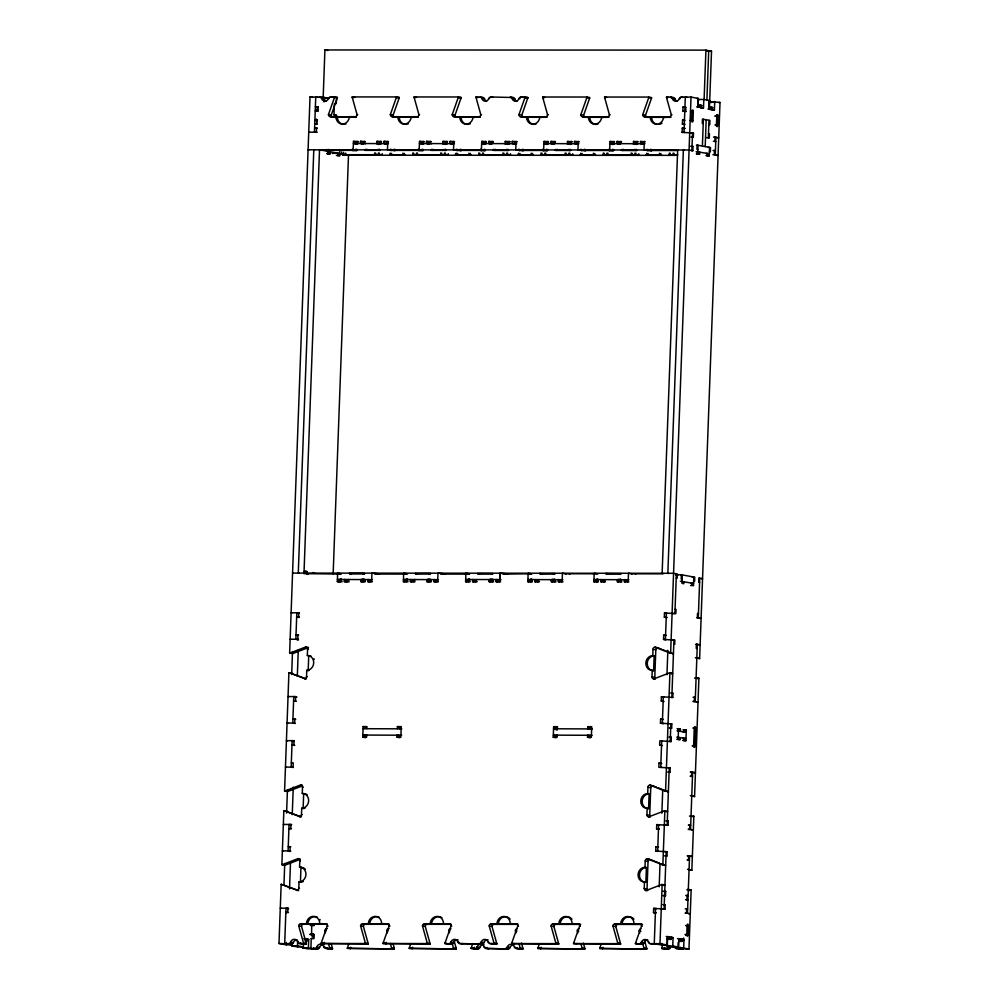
<?xml version="1.0" encoding="UTF-8"?>
<svg xmlns="http://www.w3.org/2000/svg" width="999" height="999" viewBox="0 0 999 999"><rect width="100%" height="100%" fill="white"/><g stroke="black" fill="none" stroke-linecap="round" stroke-linejoin="round"><path stroke-width="1.5" d="M312.837 933.728L312.487 935.763A1.823 0.799 -90 0 1 311.563 935.489L311.725 925.424A1.598 0.699 -90 0 1 312.45 923.963A1.598 0.699 -90 0 1 313.124 925.536M693.318 111.451L693.194 110.564A1.823 0.799 -90 0 0 692.232 110.215L691.583 120.267A1.598 0.699 -90 0 0 692.232 121.99A1.598 0.699 -90 0 0 692.994 120.529L693.318 111.451L691.882 111.713M716.945 114.885L716.37 124.875A1.598 0.699 -90 0 0 717.007 126.598A1.598 0.699 -90 0 0 717.769 125.137L717.931 115.06A1.823 0.799 -90 0 0 717.007 114.823L717.007 114.798M292.07 943.655L292.02 944.842L286.313 944.842L278.983 943.481L281.156 884.327A2.123 1.898 -79.5 0 1 281.693 884.415L298.039 890.609M299.8 859.527L285.227 865.109A2.123 1.898 -79.5 0 1 284.678 865.196L281.868 864.684L283.853 810.639A2.123 1.898 -79.5 0 1 284.39 810.726L300.212 816.832M302.51 785.838L287.924 791.42A2.123 1.898 -79.5 0 1 287.375 791.508L284.578 790.996L288.911 672.689A2.123 1.898 -79.5 0 1 289.46 672.777L305.269 678.87M308.541 647.514L292.982 653.471A2.123 1.898 -79.5 0 1 292.445 653.558L289.635 653.034L310.027 96.903L322.565 97.427A2.123 1.898 -79.5 0 1 324.313 98.839A4.246 3.796 -79.5 0 0 326.398 101.361M283.978 884.44L284.74 863.473M286.588 813.086L287.425 790.184M291.671 674.537L292.507 651.635M316.346 119.031L316.308 120.092A1.598 0.699 -90 0 0 317.207 121.753M316.621 111.426L316.933 110.015A1.823 0.799 -90 0 1 317.857 110.29L317.907 110.39M286.313 944.842L286.401 942.469M288.449 912.574L287.737 912.449L287.899 908.216L280.282 908.203L281.206 908.378M290.697 851.023L289.997 850.886L290.16 846.653L288.249 846.653L290.172 847.015M291.521 828.795L290.809 828.671L290.971 824.437L283.354 824.437L284.228 824.6M298.464 639.372L297.764 639.248L297.914 635.014L296.004 635.014L298.114 635.401M299.275 617.157L298.576 617.02L298.726 612.787L291.109 612.787L291.808 612.911M317.232 132.343L316.358 132.18L316.508 127.947L314.598 127.947L317.232 128.434M317.357 124.201L316.646 124.063L316.808 119.83L314.872 120.092M317.832 111.151L317.133 111.014L317.282 106.781L315.384 106.781L318.182 107.305M289.523 888.885L290.497 862.287M292.245 814.622L293.256 787.137M297.327 676.061L298.276 650.112M318.032 111.114L318.194 106.556M321.154 923.463A7.43 6.643 -79.5 0 1 321.154 924.013L300.699 923.738A2.123 1.898 -79.5 0 0 298.713 925.848L303.459 942.894A2.123 1.898 -79.5 0 1 303.509 943.493L303.384 946.965L297.677 946.952L291.758 945.853L291.845 943.481M323.164 97.79L324.912 49.95L705.918 50.125L711.525 51.174L709.402 109.016L711.276 109.366L711.35 107.255L708.853 107.255M306.78 574.025L306.88 571.515L305.007 571.166L304.932 573.289L303.996 573.114L319.518 149.825L330.157 151.448L330.219 149.862M322.327 150.337L322.352 149.55M324.076 101.985L324.25 97.427L321.054 97.427M296.803 890.384A2.123 1.898 -79.5 0 0 298.788 888.273L299.026 881.917A7.43 6.643 -79.5 0 0 305.956 874.512A7.43 6.643 -79.5 0 0 299.563 867.107L299.8 860.751A2.123 1.898 -79.5 0 0 297.964 858.641L282.417 864.597A2.123 1.898 -79.5 0 1 281.868 864.684M299.513 816.695A2.123 1.898 -79.5 0 0 301.486 814.585L301.723 808.228A7.43 6.643 -79.5 0 0 308.666 800.823A7.43 6.643 -79.5 0 0 302.272 793.418L302.497 787.062A2.123 1.898 -79.5 0 0 300.674 784.952L285.127 790.908A2.123 1.898 -79.5 0 1 284.578 790.996M304.57 678.746A2.123 1.898 -79.5 0 0 306.543 676.623L306.78 670.279A7.43 6.643 -79.5 0 0 313.723 662.874A7.43 6.643 -79.5 0 0 307.33 655.456L307.555 649.113A2.123 1.898 -79.5 0 0 305.731 646.99L290.185 652.946A2.123 1.898 -79.5 0 1 289.635 653.034M326.386 151.099L326.436 149.513M303.384 946.965L297.477 945.866L297.665 940.696M297.677 946.952L297.727 945.366M299.026 881.917L300.424 882.179L300.961 867.369L299.563 867.107M301.723 808.228L303.122 808.491L303.671 793.681L302.272 793.418M309.153 670.454A7.43 6.643 -79.5 0 1 308.179 670.541L308.728 655.719L307.33 655.456M328.321 151.786L330.107 151.786L330.032 153.908L328.159 153.559L328.309 149.326M324.088 944.754A4.246 3.796 -79.5 0 0 319.555 947.464A2.123 1.898 -79.5 0 1 317.707 948.875L307.979 948.875L302.672 947.889L302.722 946.69M332.18 153.371L337.899 153.234L337.824 155.357L339.697 155.707L339.847 151.473M336.775 115.385L333.966 114.86L334.378 103.571L336.288 103.571L336.438 99.338M305.045 939.072L306.83 939.072L306.755 941.195L305.494 940.958L305.569 938.835L304.171 938.585M335.764 117.682L335.876 114.86L333.966 114.86M313.736 947.639L313.686 948.875L308.391 947.889L308.703 939.422L306.83 939.072M339.061 154.246L339.111 152.922M313.848 938.61L311.251 938.473L310.889 948.351L317.707 948.875M333.154 573.826L348.501 155.207L341.658 153.933L341.745 151.998M313.149 938.473L313.311 934.24L309.977 934.24M314.335 925.561L313.624 925.424L313.698 923.576M314.098 937.849L314.173 935.651M341.658 153.933L343.556 153.933L343.619 152.347M345.704 154.683L345.766 153.097M336.626 574.038L341.396 573.826L337.65 573.126L337.337 581.593L339.098 581.918M352.222 149.163L352.172 150.362L353.109 150.524L356.918 150.537L356.968 149.338M353.109 150.524L353.484 141.371L358.166 141.533M340.147 581.98L340.272 578.808M340.447 574.038L303.821 573.626M356.019 149.163L355.981 150.362L322.165 150.337M356.193 144.405L356.281 141.895L353.484 141.371M342.207 581.793L341.146 581.593L341.196 578.983M357.292 141.371L357.217 143.494L358.092 143.656M346.079 581.918L344.33 581.593L344.405 579.482L347.202 579.994L347.14 581.98M360.464 141.371L360.389 143.494L363.199 144.006L363.274 141.895L360.464 141.371L365.159 141.533M349.188 581.793L348.139 581.593L348.214 579.482L349.613 579.745M364.273 141.371L364.198 143.494L365.597 143.756M349.837 573.788L364.81 573.563M365.409 149.313L365.372 150.1L366.77 150.362L380.357 150.312L365.372 150.1C363.161 150.012 368.306 151.261 366.82 149.176M351.236 574.05L349.001 573.438L364.835 573.601M375.612 153.109L375.549 154.708L374.613 154.533L374.675 152.934M362.587 581.93L360.839 581.605L360.914 579.482L364.598 579.944L362.125 580.007M381.493 141.508L376.973 141.383L376.898 143.494L380.594 143.956L378.122 144.018M362.35 578.958L362.312 579.745L360.726 579.745M362.537 573.788L363.936 574.05M378.109 149.313L378.072 150.112L379.47 150.362L379.52 149.176M378.284 144.555L378.309 143.756L376.723 143.756M382.217 153.634L382.167 155.22L378.421 154.533L378.484 152.947M363.648 581.855L363.761 578.821M379.695 144.418L379.782 141.908L376.973 141.383M379.408 153.109L379.358 154.708L342.719 154.683M365.347 581.73L364.647 581.605L364.722 579.482L365.422 579.62M380.781 141.383L380.706 143.494L381.406 143.631M369.568 581.93L367.819 581.605L367.894 579.495L370.704 580.007L370.629 581.868M383.966 141.383L383.878 143.506L386.688 144.018L386.763 141.908L383.966 141.383L388.474 141.521M365.634 735.564L365.559 737.687L362.749 737.162L363.137 726.585L366.945 726.585L366.87 728.696M372.327 581.743L371.628 581.605L371.94 573.139L379.495 573.838L378.546 574.063M387.774 141.383L387.462 149.85L395.017 150.549L395.067 149.363M365.135 735.739L366.571 735.739L366.596 734.952M366.633 735.052L366.558 737.162L362.749 737.162M374.725 574.063L406.481 574.075M390.209 153.122C389.41 155.369 389.048 154.783 391.558 154.97L405.144 154.92L390.147 154.708L391.558 154.97L391.62 153.384M390.309 149.188L390.272 150.374L422.015 150.387L422.065 149.201M391.208 150.549L391.258 149.363M394.13 149.188L394.081 150.374L395.017 150.549M402.909 153.122L402.859 154.72L404.258 154.97L404.32 153.384M416.583 152.959L416.458 155.245L412.712 154.545L412.774 152.959M413.698 153.134L413.648 154.72L445.392 154.733L445.454 153.147M417.52 153.134L417.457 154.72L412.712 154.545M402.672 574.075L407.43 573.851L403.696 573.151L403.384 581.618L404.957 581.918M418.256 149.201L418.219 150.387L419.143 150.562L422.964 150.562L423.002 149.375M397.04 737.175L397.115 735.064L399.925 735.589L399.85 737.699L397.04 737.175L400.849 737.187L401.236 726.598L397.427 726.598L397.352 728.721M419.143 150.562L419.518 141.396L424.038 141.533M400.162 729.233L400.237 727.122L397.427 726.598M406.193 581.88L406.306 578.833M422.24 144.43L422.327 141.92L419.518 141.396M408.067 581.793L407.192 581.618L407.242 579.008M423.326 141.408L423.251 143.519L424.125 143.681M411.938 581.918L410.364 581.63L410.439 579.507L413.249 580.032L413.174 581.88M426.511 141.408L426.423 143.519L429.233 144.043L429.308 141.92L426.511 141.408L431.019 141.533M415.047 581.793L414.173 581.63L414.248 579.507L415.659 579.77M430.319 141.408L430.244 143.519L431.643 143.781M415.871 573.813L430.869 573.626L415.06 573.526L417.27 574.075M431.443 149.338L431.418 150.137L432.817 150.387L446.391 150.337L431.406 150.137C428.896 150.037 434.415 151.299 432.854 149.201M441.645 153.147L441.595 154.733L440.659 154.558L440.721 152.972M428.459 581.93L426.873 581.63L426.948 579.52L430.619 579.944M447.527 141.546L443.019 141.408L442.944 143.531L446.615 143.956L444.168 144.056M428.384 578.983L428.359 579.782L426.773 579.782M428.571 573.826L429.97 574.088M444.143 149.35L444.118 150.137L445.517 150.399L445.554 149.213M444.33 144.193L442.757 143.794M448.264 153.671L448.214 155.257L444.468 154.558L444.53 152.972M429.695 581.893L429.807 578.846M445.741 144.443L445.816 141.933L443.019 141.408M431.381 581.768L430.681 581.63L430.756 579.52L431.468 579.645M446.828 141.408L446.753 143.531L447.452 143.656M435.439 581.93L433.866 581.63L433.941 579.52L436.738 580.044L436.675 581.893M450 141.421L449.925 143.531L452.734 144.056L452.809 141.933L450 141.421L454.508 141.546M438.374 581.768L437.674 581.643L437.974 573.176L445.529 573.876L444.58 574.088M453.808 141.421L453.509 149.887L461.063 150.587L461.101 149.388M440.771 574.088L468.706 574.1M457.654 153.409C458.141 155.981 453.521 155.245 456.243 153.147L456.193 154.745L457.592 154.995L471.178 154.945M456.356 149.213L456.306 150.399L484.253 150.412L484.29 149.226M457.255 150.574L457.292 149.388M460.164 149.213L460.127 150.412L461.063 150.587M468.943 153.159L468.893 154.745L470.292 155.007L470.354 153.421M482.629 152.997L482.492 155.27L478.758 154.583L478.821 152.984M479.745 153.159L479.682 154.745L507.629 154.758L507.679 153.172M464.897 574.1L469.655 573.876L465.909 573.189L465.609 581.655L467.008 581.918M480.482 149.226L480.432 150.412L481.368 150.587L485.177 150.587L485.227 149.4M481.368 150.587L481.755 141.433L486.263 141.558M483.566 153.159L483.504 154.758L478.758 154.583M468.419 581.905L468.531 578.871M484.465 144.468L484.552 141.945L481.755 141.433M470.117 581.78L469.418 581.655L469.468 579.033M485.564 141.433L485.489 143.544L486.188 143.681M474.001 581.918L472.589 581.655L472.677 579.532L475.474 580.057L475.412 581.918M488.736 141.433L488.661 143.544L491.471 144.068L491.545 141.958L488.736 141.433L493.244 141.571M477.11 581.793L476.411 581.655L476.486 579.545M492.47 143.556L492.544 141.433M478.096 573.851L493.094 573.663L477.247 573.538L479.508 574.113M493.668 149.363L493.643 150.162L495.042 150.424L508.616 150.374L492.832 150.2M495.079 149.238L495.042 150.424L492.857 150.275M503.883 153.172L503.833 154.758L502.897 154.595L502.947 152.997M490.509 581.918L489.11 581.668L489.185 579.545L492.857 580.007L490.397 580.069M509.94 141.608L505.244 141.446L505.169 143.556L508.841 143.981M490.609 579.008L490.584 579.807L488.986 579.807M490.796 573.851L492.207 574.113M506.368 149.375L506.343 150.162L507.742 150.424L507.779 149.238M506.555 144.218L504.982 143.819M510.489 153.696L510.439 155.282L506.705 154.595L506.768 153.009M491.92 581.918L492.02 578.871M507.954 144.48L508.054 141.958L505.244 141.446M493.618 581.793L492.919 581.668L492.994 579.545L493.693 579.682M509.053 141.446L508.978 143.556L509.677 143.694M497.49 581.93L496.091 581.668L496.166 579.545L498.976 580.069L498.901 581.918M512.237 141.446L512.15 143.556L514.96 144.081L515.034 141.97L512.237 141.446L516.92 141.608M501.023 579.745L499.975 579.545L500.199 573.201L507.754 573.901L506.805 574.125M500.599 581.793L499.9 581.668L500.212 573.201M516.046 141.446L515.734 149.912L523.276 150.612L523.326 149.413M502.997 574.125L530.956 573.738M518.481 153.184L518.431 154.77L519.817 155.032L533.416 154.982L518.419 154.77C515.921 154.708 522.002 156.019 519.892 153.446M518.581 149.238L518.531 150.437L546.478 150.449L546.515 149.251M519.468 150.612L519.517 149.413M522.39 149.251L522.352 150.437L523.276 150.612M531.181 153.184L531.131 154.77L532.529 155.032L532.592 153.446M544.867 153.022L544.73 155.307L540.996 154.608L541.058 153.022M541.97 153.197L541.92 154.783L569.855 154.795L569.917 153.209M542.719 149.251L542.669 150.449L543.606 150.624L547.415 150.624L547.464 149.425M529.07 581.905L527.834 581.68L528.146 573.214L531.893 573.913L527.147 573.738M543.606 150.624L543.98 141.458L548.488 141.596M545.804 153.197L545.741 154.783L540.996 154.608M530.656 581.942L530.769 578.896M546.69 144.493L546.79 141.983L543.98 141.458M532.355 581.818L531.655 581.68L531.705 579.07M547.789 141.458L547.714 143.581L548.414 143.706M536.051 581.918L534.827 581.68L534.902 579.57L537.712 580.094L537.637 581.942M550.961 141.458L550.886 143.581L553.696 144.106L553.771 141.983L550.961 141.458L555.481 141.596M539.335 581.818L538.636 581.68L538.711 579.57M554.695 143.581L554.782 141.458M540.334 573.876L555.319 573.651L539.522 573.588M555.906 149.4L555.881 150.187L557.267 150.449L570.854 150.399M557.317 149.263C558.666 151.398 553.271 150.062 555.881 150.187L570.841 150.362M566.108 153.209L566.058 154.795L565.122 154.62L565.172 153.034M552.559 581.918L551.336 581.693L551.411 579.57L555.094 580.044L552.634 580.094M571.99 141.608L567.482 141.471L567.395 143.581L571.078 144.018L568.618 144.106M552.847 579.045L552.809 579.832L551.223 579.832M553.034 573.888L554.445 573.751M568.581 150.2L568.606 149.4M568.793 144.243L567.22 143.844M572.714 153.721L572.664 155.32L568.931 154.62L568.98 153.034M554.145 581.942L554.258 578.908M569.979 150.462L570.017 149.263M570.192 144.505L570.279 141.995L567.482 141.471M556.018 581.855L555.144 581.693L555.219 579.582L555.919 579.707M571.291 141.471L571.203 143.594L571.915 143.719M559.552 581.918L558.316 581.693L558.391 579.582L561.201 580.094L561.138 581.955M574.462 141.471L574.388 143.594L577.185 144.106L577.272 141.995L574.462 141.471L578.97 141.608M556.131 735.664L556.056 737.774L553.246 737.25L553.633 726.673L557.454 726.673L557.367 728.795M556.368 729.307L556.443 727.197L553.633 726.673M563.011 581.855L562.125 581.693L562.437 573.226L566.183 573.926M578.271 141.471L577.971 149.937L585.514 150.637L585.564 149.45M557.117 734.64L557.055 737.262L553.246 737.25M557.292 729.882L553.558 728.783L592.357 728.933M580.706 153.209L580.656 154.795L582.055 155.057L595.641 155.007L580.656 154.795C578.059 154.745 584.29 156.031 582.117 153.471M580.806 149.276L580.769 150.462L612.512 150.474L612.562 149.288M581.705 150.637L581.755 149.45M584.627 149.276L584.59 150.462L585.514 150.637M593.406 153.222L593.356 154.808L594.755 155.07L594.817 153.484M607.08 153.047L606.955 155.332L603.221 154.633L603.271 153.047M604.208 153.222L604.145 154.808L635.901 154.82L635.951 153.234M606.955 155.332L607.005 153.746M608.016 153.222L607.966 154.808L603.221 154.633M608.753 149.288L608.716 150.474L609.652 150.649L613.461 150.649L613.498 149.463M587.537 737.274L587.624 735.152L590.421 735.676L590.347 737.786L587.537 737.274L591.346 737.274L591.733 726.685L587.924 726.685L587.849 728.808L590.659 729.32L590.734 727.21L587.924 726.685M594.929 581.905L593.881 581.718L594.193 573.251L597.877 573.926M609.652 150.649L610.027 141.496L614.535 141.621M596.69 581.967L596.803 578.921M612.737 144.53L612.824 142.008L610.027 141.496M598.389 581.843L597.689 581.718L597.739 579.095M613.836 141.496L613.748 143.606L614.46 143.744M601.922 581.905L600.861 581.718L600.948 579.595L603.746 580.119L603.683 581.967M617.007 141.496L616.932 143.606L619.73 144.131L619.817 142.02L617.007 141.496L621.515 141.621M605.382 581.843L604.67 581.718L604.757 579.595M620.741 143.606L620.816 141.496M606.368 573.913L621.353 573.688L605.544 573.563L607.792 573.776M621.94 149.425L621.915 150.225L623.314 150.487L636.9 150.437M623.351 149.288C624.875 151.373 619.517 150.15 621.915 150.225L636.887 150.399M632.155 153.234L632.092 154.82L631.156 154.645L631.218 153.059M618.431 581.918L617.37 581.718L617.457 579.607L621.141 580.069L618.668 580.132M638.024 141.633L633.516 141.496L633.441 143.619L637.125 144.081L634.665 144.143M618.881 579.07L618.856 579.87L617.27 579.87M619.068 573.913L620.491 573.776M634.64 149.438L634.615 150.225L636.013 150.487L636.051 149.301M634.84 144.281L633.266 143.881M638.761 153.759L638.711 155.345L634.964 154.645L635.027 153.059M620.192 581.98L620.304 578.933M636.238 144.543L636.326 142.02L633.516 141.496M621.89 581.855L621.191 581.73L621.266 579.607L621.965 579.745M637.325 141.508L637.25 143.619L637.949 143.756M625.411 581.918L624.363 581.73L624.437 579.607L627.247 580.132L627.172 581.98M640.496 141.508L640.421 143.619L643.231 144.143L643.306 142.02L640.496 141.508L645.017 141.633M628.87 581.855L628.171 581.73L628.483 573.264L632.042 573.926M644.318 141.508L644.005 149.975L651.56 150.674L651.598 149.475M646.753 153.247L646.703 154.833L648.089 155.095L661.675 155.032L645.816 154.882M646.852 149.301L646.803 150.499L677.809 150.512M647.752 150.674L647.789 149.475M648.164 153.509L648.101 155.095L645.829 154.92M650.661 149.301L650.624 150.499L651.56 150.674M659.452 153.247L659.402 154.833L660.789 155.095L660.863 153.509M673.126 153.084L673.001 155.357L669.255 154.67L669.318 153.084M670.242 153.247L670.192 154.845L677.734 154.845M646.753 890.683L646.053 890.546A2.123 1.898 -79.5 0 1 644.23 888.436L644.467 882.08A7.43 6.643 -79.5 0 1 638.061 874.674A7.43 6.643 -79.5 0 1 645.004 867.269L645.242 860.913A2.123 1.898 -79.5 0 1 647.215 858.803L649.85 859.29A2.123 1.898 -79.5 0 0 648.039 861.438L647.04 888.96A2.123 1.898 -79.5 0 0 647.677 890.596M649.812 817.057L648.763 816.857A2.123 1.898 -79.5 0 1 646.927 814.747L647.165 808.391A7.43 6.643 -79.5 0 1 640.771 800.986A7.43 6.643 -79.5 0 1 647.702 793.581L647.939 787.224A2.123 1.898 -79.5 0 1 649.924 785.114L651.847 785.476M654.869 679.095L653.821 678.908A2.123 1.898 -79.5 0 1 651.985 676.785L652.222 670.441A7.43 6.643 -79.5 0 1 645.829 663.024A7.43 6.643 -79.5 0 1 652.772 655.619L652.996 649.275A2.123 1.898 -79.5 0 1 654.982 647.165L656.905 647.514M644.467 882.08L645.866 882.342L646.403 867.532L645.004 867.269M647.165 808.391L648.563 808.653L649.113 793.843L647.702 793.581M652.222 670.441L653.621 670.704L654.17 655.881L652.772 655.619M650.237 816.757A2.123 1.898 -79.5 0 1 649.737 815.259L650.749 787.749A2.123 1.898 -79.5 0 1 652.197 785.714M655.294 678.808A2.123 1.898 -79.5 0 1 654.795 677.31L655.806 649.8A2.123 1.898 -79.5 0 1 657.08 647.827M674.063 153.259L674 154.845L669.255 154.67M655.781 913.036L653.508 912.611L653.658 908.378L665.022 909.078L665.172 904.844L664.235 904.682M657.866 851.46L655.756 851.061L655.918 846.827L658.516 846.965M658.853 829.27L656.58 828.845L656.73 824.612L668.094 825.311L668.244 821.078L665.883 820.903M660.888 763.061L658.99 763.049L658.828 767.282L670.192 767.981L670.042 772.215L668.606 772.215M662.449 745.591L659.652 745.067L659.802 740.833L671.166 741.533L671.316 737.299L668.955 737.125M663.249 723.713L660.451 723.201L660.601 718.968L662.512 718.968M664.073 701.498L661.263 700.973L661.413 696.74L672.777 697.439L672.939 693.206L672.002 693.031M665.796 639.847L663.523 639.422L663.673 635.189L666.283 635.314M666.795 617.657L664.335 617.195L664.485 612.961L675.848 613.661L676.011 609.427L675.074 609.253M682.816 132.48L682.117 132.355L682.267 128.122L684.877 128.247M683.116 124.376L682.404 124.238L682.567 120.005L684.465 120.005M683.94 111.389L682.891 111.189L683.041 106.955L685.826 107.118M665.421 639.422L666.395 612.961M685.701 111.451L685.814 108.541M659.178 886.837L659.989 864.684M661.875 813.261L662.712 790.359M666.957 674.712L667.856 650.287M666.196 936.562L667.619 936.562L667.307 945.029L659.989 943.668L662.15 884.502L664.959 885.027A2.123 1.898 -79.5 0 0 664.41 885.114L663.436 885.489M671.203 673.85L672.177 673.476A2.123 1.898 -79.5 0 1 672.714 673.388L669.917 672.864L665.571 791.171A2.123 1.898 -79.5 0 1 665.034 791.083L649.924 785.114M670.579 117.345L647.352 117.333A2.123 1.898 -79.5 0 1 645.529 115.222L651.523 98.189A2.123 1.898 -79.5 0 0 651.623 97.59L648.813 97.065A2.123 1.898 -79.5 0 1 648.713 97.665L642.719 114.698A2.123 1.898 -79.5 0 0 644.555 116.821L650.262 116.821A7.43 6.643 -79.5 0 0 656.655 124.226A7.43 6.643 -79.5 0 0 663.598 116.821L669.318 116.821A2.123 1.898 -79.5 0 0 671.303 114.71L666.558 97.677A2.123 1.898 -79.5 0 1 666.495 97.065L670.516 97.078A2.123 1.898 -79.5 0 1 672.265 98.489A4.246 3.796 -79.5 0 0 679.445 98.489A2.123 1.898 -79.5 0 1 681.293 97.078L691.021 97.078L670.629 653.221A2.123 1.898 -79.5 0 1 670.092 653.121L654.982 647.165M667.307 945.029L661.6 945.017L661.65 943.431M669.255 767.806L667.157 825.137L665.721 825.137M670.229 741.358L670.878 723.726M671.84 697.265L673.95 639.947L672.514 639.947M676.373 573.801L674.912 613.486L673.488 613.486M691.895 150.512L692.544 132.879L691.108 132.879M663.723 895.678L665.509 895.678L665.659 891.445L662.949 891.27M665.534 855.993L666.97 855.993L667.12 851.76L655.756 851.061M669.867 728.121L671.653 728.121L671.803 723.888L660.451 723.201M691.395 150.687L692.831 150.687L692.981 146.453L692.045 146.279M691.895 137.288L693.318 137.288L693.468 133.054L682.117 132.355M677.559 938.673L678.983 938.673L678.671 947.139L672.964 947.127L667.045 946.041L667.332 938.498M697.876 105.807L698.089 99.45L704.108 99.513L705.918 50.125M697.851 105.145L699.987 105.145L699.912 107.255L698.039 106.905L698.351 98.439L691.021 97.078M676.473 574.887L675.636 574.725L681.355 574.725L681.193 578.958L682.13 579.133M696.815 151.96L699.675 151.96L699.6 154.083L697.727 153.734L698.051 145.267L696.39 145.267M669.78 937.224L671.203 937.224L671.128 939.335L669.417 939.023L669.492 936.9L667.619 936.562M677.946 737.512L680.094 737.512L680.007 739.622L678.146 739.272L678.533 728.696L677.097 728.696M683.928 581.605L683.84 583.716L681.98 583.366L682.292 574.9L680.631 574.9M708.291 100.549L709.715 100.562L703.808 99.463L703.496 107.929L701.623 107.58L701.71 105.457L699.987 105.145M678.533 728.696L680.406 729.045L680.319 731.156L677.821 731.156M678.671 947.139L672.764 946.041L673.076 937.574L671.203 937.224M672.964 947.127L673.014 945.541M702.397 146.079L703.383 119.268M705.207 146.591L706.181 119.793M706.905 100.037L708.716 50.649M683.029 729.794L686.325 730.144L685.938 740.721L684.065 740.371L684.14 738.261L682.717 738.261M684.452 729.794L684.377 731.917L682.941 731.905M683.304 947.814L683.254 949.05L677.959 948.063L678.159 942.507M708.778 107.83L709.003 101.486L720.017 102.472L699.625 658.603A2.123 1.898 -79.5 0 1 699.088 658.516L697.19 657.767M691.72 583.054L691.645 585.164L693.506 585.514L693.83 577.047L692.157 577.047M707.916 147.415L709.59 147.415L709.265 155.869L707.392 155.532L707.467 153.409L706.043 153.409M708.341 137.949L708.99 120.305M680.494 947.289L680.456 948.526L676.435 948.526A2.123 1.898 -79.5 0 1 674.687 947.114A4.246 3.796 -79.5 0 0 674.487 946.54M680.681 939.247L682.117 939.247L682.042 941.37L680.781 941.133L680.856 939.023L678.983 938.673M711.475 102.56L708.628 101.948M714.722 101.486L714.41 109.952L712.537 109.603L712.612 107.492L711.35 107.255M683.578 940.409L683.666 938.024M686.812 889.834L687.787 889.46A2.123 1.898 -79.5 0 1 688.336 889.372L691.146 889.897L688.973 949.05L683.678 948.063L683.99 939.597L682.117 939.247M688.835 913.773L690.272 913.773L686.525 913.086L686.688 908.853L687.612 909.028L685.252 908.853M686.525 899.849L687.949 899.849L687.012 899.674L687.175 895.441L685.739 895.441M687.974 860.164L689.41 860.164L688.473 859.989L688.623 855.756L687.2 855.756M691.907 829.994L693.343 829.994L689.597 829.307L689.76 825.074L688.323 825.074M690.696 776.385L692.482 776.385L691.545 776.223L691.695 771.99L690.272 771.977M696.603 702.135L698.026 702.135L694.293 701.435L694.442 697.202L695.379 697.377L693.019 697.202M716.645 155.382L718.081 155.382L714.335 154.683L714.485 150.449L715.421 150.624L713.061 150.449M714.335 141.458L715.759 141.458L714.822 141.284L714.984 137.05L713.548 137.05M699.75 578.146L698.289 617.832L696.865 617.832M715.272 154.857L715.921 137.225L714.485 137.225M688.074 934.939L688.411 925.861A1.598 0.699 -90 0 0 687.774 924.137A1.598 0.699 -90 0 0 687.012 925.598L686.85 935.676A1.823 0.799 -90 0 0 687.774 935.913L688.074 934.939L685.938 934.939M690.371 869.792L691.32 870.154A2.123 1.898 -79.5 0 0 691.857 870.254L693.843 816.208L689.522 816.146M692.132 795.728L694.018 796.465A2.123 1.898 -79.5 0 0 694.567 796.553L698.9 678.246L696.103 677.734A2.123 1.898 -79.5 0 0 695.554 677.821L694.58 678.196M691.92 111.189L690.496 111.189M333.092 117.183L330.294 116.671A2.123 1.898 -79.5 0 1 328.459 114.548L334.453 97.515A2.123 1.898 -79.5 0 0 334.553 96.915L337.362 97.44A2.123 1.898 -79.5 0 1 337.262 98.039L331.268 115.072A2.123 1.898 -79.5 0 0 333.092 117.183L356.306 117.195M394.98 117.22L392.17 116.696A2.123 1.898 -79.5 0 1 390.347 114.573L396.328 97.552A2.123 1.898 -79.5 0 0 396.428 96.94L399.238 97.465A2.123 1.898 -79.5 0 1 399.138 98.064L393.144 115.097A2.123 1.898 -79.5 0 0 394.98 117.22L418.194 117.233M456.855 117.245L454.046 116.721A2.123 1.898 -79.5 0 1 452.222 114.61L458.216 97.577A2.123 1.898 -79.5 0 0 458.316 96.978L461.126 97.49A2.123 1.898 -79.5 0 1 461.014 98.102L455.032 115.135A2.123 1.898 -79.5 0 0 456.855 117.245L480.069 117.258M523.588 117.283L520.791 116.758A2.123 1.898 -79.5 0 1 518.956 114.635L524.95 97.615A2.123 1.898 -79.5 0 0 525.049 97.003L527.859 97.527A2.123 1.898 -79.5 0 1 527.759 98.127L521.765 115.16A2.123 1.898 -79.5 0 0 523.588 117.283L546.815 117.283M585.476 117.308L582.667 116.783A2.123 1.898 -79.5 0 1 580.844 114.673L586.838 97.64A2.123 1.898 -79.5 0 0 586.937 97.028L589.735 97.552A2.123 1.898 -79.5 0 1 589.635 98.164L583.653 115.185A2.123 1.898 -79.5 0 0 585.476 117.308L608.691 117.32M388.599 924.3L365.384 924.287A2.123 1.898 -79.5 0 0 363.399 926.41L368.144 943.443A2.123 1.898 -79.5 0 1 368.194 944.043L321.191 943.506A2.123 1.898 -79.5 0 1 321.291 942.894L327.285 925.873A2.123 1.898 -79.5 0 0 325.462 923.75L319.742 923.75A7.43 6.643 -79.5 0 0 313.349 916.333A7.43 6.643 -79.5 0 0 306.406 923.738M324.001 944.018A2.123 1.898 -79.5 0 1 324.101 943.418L324.475 942.357M393.144 944.043L394.318 948.301A2.123 1.898 -79.5 0 1 394.38 948.913L347.377 948.363A2.123 1.898 -79.5 0 1 347.477 947.764L348.976 943.506M350.187 948.888A2.123 1.898 -79.5 0 1 350.287 948.288L350.661 947.227M450.474 924.325L427.26 924.312A2.123 1.898 -79.5 0 0 425.274 926.435L430.02 943.468A2.123 1.898 -79.5 0 1 430.082 944.067L383.079 943.531A2.123 1.898 -79.5 0 1 383.179 942.931L389.173 925.898A2.123 1.898 -79.5 0 0 387.337 923.775L381.63 923.775A7.43 6.643 -79.5 0 0 375.224 916.37A7.43 6.643 -79.5 0 0 368.294 923.775L362.575 923.763A2.123 1.898 -79.5 0 0 360.589 925.886L365.334 942.919A2.123 1.898 -79.5 0 1 365.397 943.518L368.194 944.043M385.876 944.055A2.123 1.898 -79.5 0 1 385.989 943.443L386.363 942.382M454.133 940.883L456.206 948.338A2.123 1.898 -79.5 0 1 456.256 948.938L409.265 948.401A2.123 1.898 -79.5 0 1 409.365 947.789L410.864 943.531M412.063 948.925A2.123 1.898 -79.5 0 1 412.162 948.313L412.537 947.252M458.166 939.959A4.246 3.796 -79.5 0 0 453.633 942.669A2.123 1.898 -79.5 0 1 451.785 944.08L444.955 943.556A2.123 1.898 -79.5 0 1 445.054 942.956L451.048 925.923A2.123 1.898 -79.5 0 0 449.225 923.813L443.506 923.8A7.43 6.643 -79.5 0 0 437.112 916.395A7.43 6.643 -79.5 0 0 430.169 923.8L424.45 923.8A2.123 1.898 -79.5 0 0 422.477 925.911L427.21 942.944A2.123 1.898 -79.5 0 1 427.272 943.556L430.082 944.067M484.065 944.767A4.246 3.796 -79.5 0 0 479.807 947.539A2.123 1.898 -79.5 0 1 477.959 948.95L471.141 948.426A2.123 1.898 -79.5 0 1 471.241 947.826L472.739 943.568M473.951 948.95A2.123 1.898 -79.5 0 1 474.05 948.338L474.425 947.277M580.644 924.387L555.881 924.375A2.123 1.898 -79.5 0 0 553.896 926.498L558.641 943.531A2.123 1.898 -79.5 0 1 558.691 944.13L511.7 943.593A2.123 1.898 -79.5 0 1 511.8 942.981L517.782 925.961A2.123 1.898 -79.5 0 0 515.959 923.838L510.239 923.838A7.43 6.643 -79.5 0 0 503.846 916.433A7.43 6.643 -79.5 0 0 496.915 923.825L491.196 923.825A2.123 1.898 -79.5 0 0 489.21 925.948L493.956 942.981A2.123 1.898 -79.5 0 1 494.006 943.58L496.815 944.105A2.123 1.898 -79.5 0 0 496.753 943.506L492.02 926.46A2.123 1.898 -79.5 0 1 494.006 924.35L517.22 924.362M583.341 943.068L584.827 948.401A2.123 1.898 -79.5 0 1 584.877 949L537.874 948.463A2.123 1.898 -79.5 0 1 537.986 947.851L539.485 943.593M540.684 948.975A2.123 1.898 -79.5 0 1 540.784 948.376L541.158 947.314M642.532 924.425L617.757 924.412A2.123 1.898 -79.5 0 0 615.784 926.523L620.516 943.556A2.123 1.898 -79.5 0 1 620.579 944.167L573.576 943.618A2.123 1.898 -79.5 0 1 573.676 943.019L579.67 925.986A2.123 1.898 -79.5 0 0 577.847 923.875L572.127 923.863A7.43 6.643 -79.5 0 0 565.734 916.458A7.43 6.643 -79.5 0 0 558.791 923.863L553.071 923.863A2.123 1.898 -79.5 0 0 551.098 925.973L555.831 943.006A2.123 1.898 -79.5 0 1 555.894 943.618L558.691 944.13M644.63 940.971L646.703 948.426A2.123 1.898 -79.5 0 1 646.765 949.025L599.762 948.488A2.123 1.898 -79.5 0 1 599.862 947.889L601.361 943.63M602.572 949.013A2.123 1.898 -79.5 0 1 602.672 948.401L603.046 947.339M647.827 939.947A4.246 3.796 -79.5 0 0 644.13 942.769A2.123 1.898 -79.5 0 1 642.282 944.167L635.451 943.655A2.123 1.898 -79.5 0 1 635.564 943.044L641.545 926.011A2.123 1.898 -79.5 0 0 639.722 923.9L634.003 923.9A7.43 6.643 -79.5 0 0 627.609 916.483A7.43 6.643 -79.5 0 0 620.666 923.888L614.959 923.888A2.123 1.898 -79.5 0 0 612.974 925.998L617.719 943.031A2.123 1.898 -79.5 0 1 617.769 943.643L620.579 944.167M670.891 946.515A4.246 3.796 -79.5 0 0 670.317 947.626A2.123 1.898 -79.5 0 1 668.468 949.038L661.638 948.513A2.123 1.898 -79.5 0 1 661.738 947.914L662.861 944.717M664.447 949.038A2.123 1.898 -79.5 0 1 664.547 948.438L664.922 947.364M653.821 678.908L669.367 672.951A2.123 1.898 -79.5 0 1 669.917 672.864M697.389 678.708L698.351 678.333A2.123 1.898 -79.5 0 1 698.9 678.246M648.763 816.857L664.31 810.901A2.123 1.898 -79.5 0 1 664.859 810.813L662.874 864.859A2.123 1.898 -79.5 0 1 662.337 864.772L647.215 858.803M666.146 811.8L667.107 811.425A2.123 1.898 -79.5 0 1 667.657 811.338L664.31 810.901M692.319 816.67L693.294 816.295A2.123 1.898 -79.5 0 1 693.843 816.208M646.053 890.546L661.6 884.602A2.123 1.898 -79.5 0 1 662.15 884.502M688.648 890.733L690.596 889.984A2.123 1.898 -79.5 0 1 691.146 889.897M508.828 144.031L506.393 144.081M430.606 579.994L428.171 580.032M539.472 573.538L541.745 573.738M706.867 51.174L711.525 51.174M319.755 96.903A2.123 1.898 -79.5 0 1 321.503 98.314A4.246 3.796 -79.5 0 0 328.683 98.327A2.123 1.898 -79.5 0 1 330.532 96.915L334.553 96.915M330.294 116.671L336.001 116.671A7.43 6.643 -79.5 0 0 342.395 124.076A7.43 6.643 -79.5 0 0 349.338 116.671L355.057 116.683A2.123 1.898 -79.5 0 0 357.043 114.56L352.297 97.527A2.123 1.898 -79.5 0 1 352.235 96.928L396.428 96.94M392.17 116.696L397.889 116.696A7.43 6.643 -79.5 0 0 404.283 124.113A7.43 6.643 -79.5 0 0 411.213 116.708L416.933 116.708A2.123 1.898 -79.5 0 0 418.918 114.598L414.173 97.552A2.123 1.898 -79.5 0 1 414.123 96.953L458.316 96.978M454.046 116.721L459.765 116.733A7.43 6.643 -79.5 0 0 466.158 124.138A7.43 6.643 -79.5 0 0 473.101 116.733L478.821 116.733A2.123 1.898 -79.5 0 0 480.794 114.623L476.061 97.59A2.123 1.898 -79.5 0 1 475.999 96.978L482.817 97.502A2.123 1.898 -79.5 0 1 484.565 98.913A4.246 3.796 -79.5 0 0 486.663 101.436M480.019 96.978A2.123 1.898 -79.5 0 1 481.768 98.389A4.246 3.796 -79.5 0 0 488.948 98.401A2.123 1.898 -79.5 0 1 490.796 96.99L513.061 97.515A2.123 1.898 -79.5 0 1 514.81 98.926A4.246 3.796 -79.5 0 0 516.908 101.448M510.264 97.003A2.123 1.898 -79.5 0 1 512 98.414A4.246 3.796 -79.5 0 0 519.193 98.414A2.123 1.898 -79.5 0 1 521.041 97.003L525.049 97.003M520.791 116.758L526.498 116.758A7.43 6.643 -79.5 0 0 532.904 124.176A7.43 6.643 -79.5 0 0 539.835 116.771L545.554 116.771A2.123 1.898 -79.5 0 0 547.539 114.648L542.794 97.615A2.123 1.898 -79.5 0 1 542.744 97.015L586.937 97.028M582.667 116.783L588.386 116.783A7.43 6.643 -79.5 0 0 594.78 124.201A7.43 6.643 -79.5 0 0 601.723 116.796L607.429 116.796A2.123 1.898 -79.5 0 0 609.415 114.685L604.682 97.652A2.123 1.898 -79.5 0 1 604.62 97.04L648.813 97.065M335.602 97.44L337.362 97.44M396.478 97.465L399.238 97.465M458.354 97.49L461.126 97.49M481.068 97.502L482.817 97.502M510.626 97.515L513.061 97.515M525.849 97.527L527.859 97.527M670.816 97.59L673.326 97.59A2.123 1.898 -79.5 0 1 675.062 99.001A4.246 3.796 -79.5 0 0 676.885 101.399M322.352 98.264L328.796 98.277M696.927 98.439L698.351 98.439M718.593 102.472L720.017 102.472M700.274 105.457L701.71 105.457M696.615 106.905L698.039 106.905M697.764 107.255L699.912 107.255M711.188 107.492L712.612 107.492M700.199 107.58L701.623 107.58M700.636 107.917L703.496 107.929M707.979 109.016L709.402 109.016M708.778 109.366L711.276 109.366M710.751 109.603L712.537 109.603M711.912 109.952L714.41 109.952M317.133 111.014L315.209 111.014L316.621 111.276M682.891 111.189L686.201 111.451M715.272 115.797L716.708 115.797M715.259 116.059L718.106 116.059M715.234 116.321L718.094 116.321L716.695 116.059M336.001 116.671L350.736 116.933A7.43 6.643 -79.5 0 1 350.699 117.482M397.889 116.696L412.624 116.97A7.43 6.643 -79.5 0 1 412.587 117.507M459.765 116.733L474.5 116.995A7.43 6.643 -79.5 0 1 474.463 117.532M526.498 116.758L541.246 117.02A7.43 6.643 -79.5 0 1 541.208 117.57M588.386 116.783L603.121 117.058A7.43 6.643 -79.5 0 1 603.084 117.595M650.262 116.821L665.009 117.083A7.43 6.643 -79.5 0 1 664.959 117.62M690.159 120.267L692.994 120.529L690.609 120.529M316.283 120.355L317.345 120.355M316.646 124.063L314.747 124.063L316.321 124.363M682.404 124.238L685.014 124.376M714.947 124.875L717.769 125.137L715.634 125.137M316.358 132.18L308.728 132.18L309.44 132.305M691.683 133.054L693.468 133.054M690.958 137.113L693.318 137.288M717.294 137.75L718.718 137.75L714.984 137.05M713.398 141.284L714.822 141.284M356.281 141.895L358.191 141.895M363.274 141.895L365.172 141.895M379.782 141.908L381.206 141.908M386.763 141.908L388.199 141.908M422.327 141.92L423.988 141.92M429.308 141.92L430.981 141.92M445.816 141.933L447.015 141.933M452.809 141.933L453.996 141.933M484.552 141.945L485.989 141.958M491.545 141.958L492.969 141.958M508.054 141.958L509.952 141.958M515.034 141.97L516.945 141.97M546.79 141.983L547.976 141.983M553.771 141.983L554.957 141.983M570.279 141.995L571.952 141.995M577.272 141.995L578.933 141.995M612.824 142.008L613.786 142.008M619.817 142.02L620.766 142.02M636.326 142.02L637.749 142.02M643.306 142.02L644.742 142.033M361.8 144.006L363.199 144.006M385.102 144.018L386.688 144.018M427.847 144.043L429.233 144.043M451.336 144.056L452.734 144.056M490.072 144.068L491.471 144.068M513.573 144.081L514.96 144.081M552.31 144.106L553.696 144.106M575.799 144.106L577.185 144.106M618.344 144.131L619.73 144.131M641.845 144.143L643.231 144.143M355.719 144.181L357.155 144.181L353.409 143.481L388.399 143.631M421.765 144.218L423.189 144.218L419.455 143.519L454.445 143.669M483.991 144.243L485.414 144.243L481.668 143.544L516.67 143.694M545.991 144.268L547.652 144.268L543.906 143.581L578.908 143.719M611.788 144.306L613.686 144.306L609.952 143.606L644.942 143.756M690.621 146.279L692.981 146.453M326.823 151.448L330.157 151.448M696.153 151.611L709.352 153.759L706.855 153.759M326.735 153.559L328.159 153.559M337.525 153.584L343.556 153.933M696.303 153.734L697.727 153.734M327.173 153.908L330.032 153.908M696.74 154.083L699.6 154.083M374.613 154.533L378.421 154.533M440.659 154.558L444.468 154.558M502.897 154.595L506.705 154.595M565.122 154.62L568.931 154.62M631.156 154.645L634.964 154.645M712.911 154.683L714.335 154.683M456.193 154.733L471.166 154.907M342.707 155.207L675.811 155.357M336.388 155.357L337.824 155.357M705.968 155.532L707.392 155.532M337.187 155.694L339.697 155.707M706.768 155.869L709.265 155.869M304.021 571.515L306.88 571.515M565.247 573.751L596.99 573.763M631.281 573.788L663.074 573.801M675.624 574.9L678.121 574.9M701.123 578.671L702.559 578.671L698.813 577.971L698.663 582.205L699.6 582.38M499.975 579.545L465.684 579.532L469.418 580.232L467.045 580.232M345.816 579.994L347.202 579.994M369.118 580.007L370.704 580.007M411.863 580.032L413.249 580.032M435.152 580.044L436.738 580.044M474.088 580.057L475.474 580.057M497.589 580.069L498.976 580.069M535.926 580.094L537.712 580.094M559.815 580.094L561.201 580.094M601.96 580.119L603.746 580.119M625.849 580.132L627.247 580.132M339.248 580.169L341.159 580.169L337.412 579.47L372.402 579.62M405.057 580.194L407.192 580.207L403.459 579.507L438.449 579.657M529.033 580.257L531.655 580.257L527.922 579.57L562.912 579.707M594.842 580.294L597.702 580.294L593.955 579.595L628.945 579.745M680.394 581.256L693.593 583.404L691.096 583.404M337.337 581.593L341.146 581.593M344.33 581.593L348.139 581.593M360.839 581.605L364.647 581.605M367.819 581.605L371.628 581.605M403.384 581.618L407.192 581.618M410.364 581.63L414.173 581.63M426.873 581.63L430.681 581.63M433.866 581.63L437.674 581.643M465.609 581.655L469.418 581.655M472.589 581.655L476.411 581.655M489.11 581.668L492.919 581.668M496.091 581.668L499.9 581.668M527.834 581.68L531.655 581.68M534.827 581.68L538.636 581.68M551.336 581.693L555.144 581.693M558.316 581.693L562.125 581.693M593.881 581.718L597.689 581.718M600.861 581.718L604.67 581.718M617.37 581.718L621.191 581.73M624.363 581.73L628.171 581.73M690.646 585.514L693.506 585.514M297.252 613.311L299.151 613.311M298.576 617.02L296.666 617.02L299.126 617.482M664.335 617.195L666.945 617.332M699.675 618.356L701.098 618.356L697.364 617.657L697.514 613.423L698.451 613.598M297.764 639.248L290.135 639.248L290.846 639.372M663.523 639.422L674.874 640.122L674.725 644.355L673.788 644.18M297.227 639.772L298.189 639.772M695.891 644.293L697.327 644.293L695.217 701.61L693.793 701.61M698.701 644.805L700.124 644.805L696.39 644.118L696.228 648.351L697.165 648.526M670.566 693.031L672.939 693.206M293.893 697.09L296.94 697.09M294.28 697.265L296.066 697.265M671.353 697.439L672.777 697.439M661.263 700.973L663.174 700.973M692.856 701.435L694.293 701.435M670.379 723.888L671.803 723.888M669.293 727.946L671.653 728.121M692.819 728.059L695.654 728.321L695.004 745.966A1.598 0.699 -90 0 1 694.243 747.414A1.598 0.699 -90 0 1 693.606 745.704L694.255 728.071A1.598 0.699 -90 0 1 695.017 726.61A1.598 0.699 -90 0 1 695.654 728.321L693.868 728.321M677.896 729.045L680.406 729.045M555.869 729.482L557.305 729.482M683.828 730.144L686.325 730.144M677.035 730.806L686.251 732.255L683.865 732.255M555.644 735.838L557.067 735.838L553.334 735.139L592.132 735.289M669.892 737.299L671.316 737.299M676.798 737.162L686.026 738.611L683.641 738.611M676.71 739.272L678.146 739.272M677.871 739.622L680.007 739.622M682.642 740.371L684.065 740.371M683.791 740.721L685.938 740.721M292.307 741.358L294.093 741.358M669.73 741.533L671.166 741.533M659.652 745.067L661.55 745.067M692.182 745.704L695.004 745.966L692.869 745.966M291.321 762.886L293.231 762.886L293.069 767.12L285.452 767.107L286.151 767.244M668.768 767.981L670.192 767.981M667.669 772.04L670.042 772.215M690.734 772.152L692.632 772.152L690.534 829.482L688.623 829.482M693.656 772.677L695.441 772.677L691.695 771.99M690.122 776.211L691.545 776.223M666.82 821.078L668.244 821.078M290.447 824.962L291.396 824.962M666.658 825.311L668.094 825.311M688.898 825.249L690.684 825.249L689.76 825.074M290.809 828.671L288.911 828.671L289.61 828.795M656.58 828.845L659.178 828.97M688.174 829.307L689.597 829.307M289.997 850.886L282.38 850.886L283.316 851.061M289.473 851.41L290.422 851.41M664.76 851.585L666.183 851.585L664.085 908.915L662.649 908.903M665.696 851.76L667.12 851.76M664.597 855.818L666.97 855.993M687.662 855.931L689.56 855.931L687.462 913.248L686.038 913.248M690.946 856.455L692.369 856.455L688.623 855.756M687.05 859.989L688.473 859.989M663.873 891.445L665.659 891.445M662.787 895.504L665.509 895.678M686.675 895.616L688.111 895.616L687.175 895.441M685.589 899.674L687.012 899.674M662.812 904.669L665.172 904.844M287.375 908.728L288.324 908.728M663.586 909.078L665.022 909.078M287.737 912.449L285.839 912.449L286.538 912.574M653.508 912.611L656.106 912.749M685.102 913.086L686.525 913.086M368.294 923.775L383.029 924.038A7.43 6.643 -79.5 0 0 383.029 923.501M430.169 923.8L444.905 924.063A7.43 6.643 -79.5 0 0 444.917 923.526M496.915 923.825L511.65 924.1A7.43 6.643 -79.5 0 0 511.65 923.563M558.791 923.863L573.526 924.125A7.43 6.643 -79.5 0 0 573.526 923.588M620.666 923.888L635.414 924.162A7.43 6.643 -79.5 0 0 635.414 923.613M300.699 923.738L326.723 924.275M310.289 925.424L313.624 925.424M685.576 925.598L688.411 925.861L686.987 925.861M685.252 934.415L688.086 934.677L685.252 934.677M309.965 934.502L314.21 934.764M311.363 934.764L312.799 934.764M666.995 936.9L669.492 936.9M670.928 937.574L673.076 937.574M304.146 938.835L305.569 938.835M666.907 939.023L669.417 939.023M678.708 939.023L680.856 939.023M681.83 939.172L683.616 939.172L681.867 938.848M666.845 939.335L671.128 939.335M306.193 939.422L308.703 939.422M681.842 939.597L683.99 939.597M678.995 941.133L680.781 941.133M305.319 941.195L306.755 941.195M678.821 941.37L682.042 941.37M278.983 943.481L291.521 944.005A2.123 1.898 -79.5 0 0 293.369 942.594A4.246 3.796 -79.5 0 1 297.065 939.772M288.711 943.493A2.123 1.898 -79.5 0 0 290.559 942.082A4.246 3.796 -79.5 0 1 297.752 942.082A2.123 1.898 -79.5 0 0 299.488 943.493L306.318 944.018A2.123 1.898 -79.5 0 0 306.256 943.406L301.523 926.373A2.123 1.898 -79.5 0 1 303.496 924.262M321.191 943.506L365.397 943.518M383.079 943.531L427.272 943.556M444.955 943.556L451.785 944.08M448.976 943.568A2.123 1.898 -79.5 0 0 450.824 942.157A4.246 3.796 -79.5 0 1 458.004 942.157A2.123 1.898 -79.5 0 0 459.752 943.568L482.017 944.092A2.123 1.898 -79.5 0 0 483.866 942.694A4.246 3.796 -79.5 0 1 488.124 939.909M479.22 943.58A2.123 1.898 -79.5 0 0 481.068 942.169A4.246 3.796 -79.5 0 1 488.249 942.169A2.123 1.898 -79.5 0 0 489.997 943.58L494.006 943.58M511.7 943.593L555.894 943.618M573.576 943.618L617.769 943.643M635.451 943.655L642.282 944.167M639.472 943.655A2.123 1.898 -79.5 0 0 641.321 942.244A4.246 3.796 -79.5 0 1 648.501 942.244A2.123 1.898 -79.5 0 0 650.249 943.655L659.989 943.668M287.5 944.005L291.521 944.005M299.488 943.493L306.318 944.018M459.752 943.568L482.017 944.092M489.997 943.58L496.815 944.105M650.249 943.655L657.08 944.18M291.758 945.853L297.477 945.866M667.045 946.041L672.764 946.041M302.672 947.889L308.391 947.889M677.959 948.063L683.678 948.063M314.897 948.351A2.123 1.898 -79.5 0 0 316.745 946.94A4.246 3.796 -79.5 0 1 323.938 946.952A2.123 1.898 -79.5 0 0 325.674 948.363L332.505 948.888A2.123 1.898 -79.5 0 0 332.442 948.276L331.256 944.018M347.377 948.363L394.38 948.913M409.265 948.401L456.256 948.938M471.141 948.426L477.959 948.95M475.162 948.426A2.123 1.898 -79.5 0 0 477.01 947.015A4.246 3.796 -79.5 0 1 484.19 947.027A2.123 1.898 -79.5 0 0 485.939 948.438L508.204 948.963A2.123 1.898 -79.5 0 0 510.052 947.551A4.246 3.796 -79.5 0 1 514.023 944.742M505.407 948.438A2.123 1.898 -79.5 0 0 507.255 947.04A4.246 3.796 -79.5 0 1 514.435 947.04A2.123 1.898 -79.5 0 0 516.183 948.451L523.001 948.975A2.123 1.898 -79.5 0 0 522.939 948.363L521.466 943.044M537.874 948.463L584.877 949M599.762 948.488L646.765 949.025M661.638 948.513L668.468 949.038M325.674 948.363L332.505 948.888M485.939 948.438L508.204 948.963M516.183 948.451L523.001 948.975M676.435 948.526L688.973 949.05M687.062 97.403L685.314 97.078L684.015 132.355L684.715 132.48M698.089 99.45L699.2 99.663M709.003 101.486L713.948 102.398M681.293 97.078L683.041 97.403M708.703 102.173L709.927 102.398M679.445 98.489L680.144 98.614M670.516 97.078L673.326 97.59M666.495 97.065L668.256 97.403M672.265 98.489L675.062 99.001M666.558 97.677L667.257 97.802M648.713 97.665L651.523 98.189M683.041 106.955L685.851 107.48M604.62 97.04L606.543 97.403M604.682 97.652L605.382 97.777M586.838 97.64L589.635 98.164M324.912 49.95L327.722 50.474M671.303 114.71L672.002 114.835M669.318 116.821L670.891 117.12M703.221 123.501L702.285 123.327L702.447 119.093L709.927 120.479L709.777 124.713L708.84 124.538M682.567 120.005L684.839 120.429M663.598 116.821L665.009 117.083M642.719 114.698L645.529 115.222M542.744 97.015L544.842 97.403M542.794 97.615L544.018 97.852M644.555 116.821L647.352 117.333M524.95 97.615L527.759 98.127M521.041 97.003L523.139 97.39M682.267 128.122L684.902 128.609M609.415 114.685L610.114 114.81M519.193 98.414L520.067 98.576M708.503 133.716L709.44 133.891L709.278 138.124L705.544 137.425M512 98.414L514.81 98.926M607.429 116.796L608.841 117.058M601.723 116.796L603.121 117.058M490.796 96.99L493.069 97.415M580.844 114.673L583.653 115.185M488.948 98.401L489.647 98.526M475.999 96.978L478.284 97.403M481.768 98.389L484.565 98.913M476.061 97.59L477.11 97.777M458.216 97.577L461.014 98.102M547.539 114.648L548.239 114.785M545.554 116.771L546.952 117.033M539.835 116.771L541.246 117.02M518.956 114.635L521.765 115.16M697.889 149.5L696.952 149.326L697.102 145.092L710.514 147.577L710.351 151.811L709.415 151.636M414.123 96.953L416.571 97.403M414.173 97.552L415.047 97.715M692.831 150.687L689.085 150L308.092 149.813L308.791 149.95M684.078 150.125L683.366 149.987L667.844 573.276L668.781 573.451M396.328 97.552L399.138 98.064M678.358 150.112L677.659 149.987L662.137 573.276L663.074 573.451M480.794 114.623L481.506 114.748M478.821 116.733L480.044 116.97M473.101 116.733L474.5 116.995M452.222 114.61L455.032 115.135M352.235 96.928L354.87 97.415M352.297 97.527L353.171 97.69M334.453 97.515L337.262 98.039M330.532 96.915L333.167 97.403M609.715 149.962L613.461 150.649M418.918 114.598L419.617 114.723M324.25 97.427L329.383 98.451M318.369 97.39L315.746 96.903L314.448 132.18L315.384 132.355M321.503 98.314L324.313 98.839M416.933 116.708L418.156 116.933M310.027 96.903L312.537 97.365M411.213 116.708L412.624 116.97M390.347 114.573L393.144 115.097M568.568 150.2L569.967 150.462M317.282 106.781L318.157 106.943M357.043 114.56L357.742 114.698M543.668 149.925L547.415 150.624M355.057 116.683L356.106 116.871M349.338 116.671L350.736 116.933M328.459 114.548L331.268 115.072M481.443 149.9L485.177 150.587M316.808 119.83L317.507 119.967M316.508 127.947L317.207 128.084M419.205 149.862L422.964 150.562M353.171 149.838L356.918 150.537M330.107 151.786L337.899 153.234M314.498 149.95L313.798 149.813L298.276 573.101L299.213 573.276M681.355 574.725L694.755 577.222L694.605 581.455L693.668 581.281M676.211 578.034L677.147 578.209L677.31 573.975L673.563 573.289L292.57 573.101L293.269 573.239M635.102 573.788L635.851 573.926M593.181 573.763L594.068 573.926M569.055 573.751L569.992 573.926M597.764 579.595L598.463 579.732M531.73 579.57L532.43 579.695M664.485 612.961L666.77 613.386M469.493 579.532L470.204 579.67M407.267 579.507L408.141 579.67M663.673 635.189L665.784 635.576M312.799 572.614L314.673 572.964M341.221 579.482L342.108 579.645M306.805 573.626L308.316 573.913M652.996 649.275L655.806 649.8M670.092 653.121L673.438 653.733A2.123 1.898 -79.5 0 1 672.901 653.646L671.003 652.896M695.329 657.617L699.625 658.603M669.367 672.951L672.177 673.476M695.554 677.821L698.351 678.333M651.985 676.785L654.795 677.31M298.726 612.787L299.425 612.924M299.313 613.249L296.828 612.787L295.854 639.248L298.351 639.71M664.023 696.865L663.324 696.74L662.349 723.201L663.049 723.326M661.413 696.74L664.223 697.265M297.914 635.014L298.614 635.139M305.731 646.99L308.192 647.452M307.555 649.113L308.254 649.238M660.601 718.968L663.411 719.48M290.185 652.946L292.982 653.471M306.78 670.279L308.179 670.541M662.412 740.958L661.7 740.833L660.739 767.294L661.438 767.419M288.911 672.689L306.431 678.895M306.543 676.623L307.255 676.76M658.99 763.049L661.788 763.573M296.091 697.002L293.756 696.565L292.782 723.026L295.18 723.463M288.736 696.69L288.037 696.565L295.654 696.565L295.504 700.799L293.594 700.799L296.403 701.323M401.86 728.845L363.062 728.696L363.761 728.833M363.137 726.585L365.946 727.11M401.635 735.202L362.824 735.052L366.571 735.739M295.741 719.305L292.932 718.793L294.842 718.793L294.693 723.026L287.063 723.014L287.774 723.151M647.939 787.224L650.749 787.749M665.034 791.083L668.381 791.695A2.123 1.898 -79.5 0 1 667.844 791.608L665.946 790.858M690.272 795.579L694.567 796.553M294.181 741.033L292.133 740.659L291.171 767.12L293.269 767.507M287.237 740.808L286.426 740.659L294.043 740.659L293.881 744.892L291.983 744.892L294.792 745.416M646.927 814.747L649.737 815.259M659.34 824.737L658.628 824.612L657.667 851.061L658.366 851.198M656.73 824.612L658.828 824.999M655.918 846.827L657.841 847.189M300.674 784.952L302.247 785.239M302.497 787.062L303.197 787.2M285.127 790.908L287.924 791.42M645.242 860.913L648.039 861.438M662.337 864.772L665.684 865.384A2.123 1.898 -79.5 0 1 665.134 865.296L661.363 863.798M687.574 869.267L691.857 870.254M283.853 810.639L301.373 816.845M301.486 814.585L302.197 814.709M661.6 884.602L664.41 885.114M687.787 889.46L690.596 889.984M644.23 888.436L647.04 888.96M290.971 824.437L291.671 824.562M291.171 824.824L289.061 824.437L288.099 850.886L290.197 851.285M656.268 908.516L655.556 908.391L654.27 943.655L661.6 945.017M653.658 908.378L655.756 908.778M290.16 846.653L290.859 846.79M297.964 858.641L300.249 859.065M299.8 860.751L300.499 860.888M639.722 923.9L641.82 924.287M634.003 923.9L635.414 924.162M641.545 926.011L642.245 926.148M614.959 923.888L617.757 924.412M282.417 864.597L285.227 865.109M612.974 925.998L615.784 926.523M639.747 933.004L639.16 930.868L640.908 931.193M577.847 923.875L579.944 924.262M572.127 923.863L573.526 924.125M579.67 925.986L580.369 926.123M553.071 923.863L555.881 924.375M648.501 942.244L649.213 942.382M674.687 947.114L675.749 947.302M676.972 947.539L677.497 947.639A2.123 1.898 -79.5 0 0 679.245 949.05M641.321 942.244L644.13 942.769M665.659 948.513A2.123 1.898 -79.5 0 0 667.507 947.114L670.317 947.626M551.098 925.973L553.896 926.498M577.872 932.966L577.272 930.843L578.858 931.13M635.564 943.044L636.263 943.181M661.738 947.914L664.547 948.438M515.959 923.838L518.069 924.237M617.719 943.031L620.516 943.556M642.719 943.643L643.893 947.901L646.703 948.426M510.239 923.838L511.65 924.1M517.782 925.961L518.493 926.085M281.156 884.327L298.664 890.534M491.196 923.825L494.006 924.35M298.788 888.273L299.488 888.398M489.21 925.948L492.02 926.46M515.984 932.941L515.397 930.806L516.97 931.105M573.676 943.019L574.375 943.143M599.862 947.889L602.672 948.401M555.831 943.006L558.641 943.531M580.831 943.618L582.017 947.876L584.827 948.401M449.225 923.813L450.974 924.137M443.506 923.8L444.905 924.063M451.048 925.923L451.748 926.061M424.45 923.8L427.26 924.312M450.986 928.733L450.636 928.658A2.123 1.898 -79.5 0 0 448.663 930.781L449.25 932.904M422.477 925.911L425.274 926.435M448.663 930.781L450.062 931.043M511.8 942.981L512.499 943.118M537.986 947.851L540.784 948.376M493.956 942.981L496.753 943.506M518.956 943.58L520.142 947.839L522.939 948.363M488.249 942.169L488.948 942.294M514.435 947.04L515.134 947.164M387.337 923.775L389.098 924.1M481.068 942.169L483.866 942.694M507.255 947.04L510.052 947.551M381.63 923.775L383.029 924.038M389.173 925.898L390.047 926.061M287.899 908.216L288.599 908.341M288.099 908.603L285.989 908.216L284.703 943.481L292.02 944.842M362.575 923.763L365.384 924.287M389.111 928.695L388.761 928.633A2.123 1.898 -79.5 0 0 386.775 930.756L387.375 932.879M458.004 942.157L459.053 942.357M484.19 947.027L485.064 947.189M450.824 942.157L453.633 942.669M477.01 947.015L479.807 947.539M360.589 925.886L363.399 926.41M386.775 930.756L388.174 931.006M445.054 942.956L446.116 943.156M471.241 947.826L474.05 948.338M325.462 923.75L327.21 924.075M427.21 942.944L430.02 943.468M451.923 942.494L453.396 947.814L456.206 948.338M319.742 923.75L321.154 924.013M327.285 925.873L328.159 926.036M327.235 928.67L326.873 928.608A2.123 1.898 -79.5 0 0 324.9 930.718L325.487 932.854M298.713 925.848L301.523 926.373M324.9 930.718L326.124 930.943M383.179 942.931L385.989 943.443M409.365 947.789L412.162 948.313M365.334 942.919L368.144 943.443M390.334 943.531L391.521 947.789L394.318 948.301M313.311 934.24L314.185 934.402M311.251 938.473L312.125 938.635M321.291 942.894L324.101 943.418M347.477 947.764L350.287 948.288M303.459 942.894L306.256 943.406M328.446 943.493L329.633 947.751L332.442 948.276M297.752 942.082L298.451 942.207M300.374 942.569L300.549 942.606A2.123 1.898 -79.5 0 0 302.297 944.018M323.938 946.952L325.162 947.177M290.559 942.082L293.369 942.594M316.745 946.94L319.555 947.464M657.792 647.677L659.677 648.426M660.614 648.801L661.563 649.175M663.448 649.912L664.397 650.287M665.346 650.661L670.067 652.534M652.722 785.639L654.62 786.375M655.556 786.75L656.505 787.125M658.391 787.874L662.175 789.36M663.111 789.734L665.009 790.484M650.973 859.702L652.859 860.439M653.808 860.813L654.745 861.188M655.694 861.563L657.579 862.312M658.528 862.686L659.465 863.061M488.736 948.95A2.123 1.898 -79.5 0 1 487 947.539M518.981 948.975A2.123 1.898 -79.5 0 1 517.232 947.564M520.142 947.839A2.123 1.898 -79.5 0 1 520.192 948.451M515.397 930.806A2.123 1.898 -79.5 0 1 517.032 928.733M582.017 947.876A2.123 1.898 -79.5 0 1 582.08 948.476M577.272 930.843A2.123 1.898 -79.5 0 1 578.908 928.758M643.893 947.901A2.123 1.898 -79.5 0 1 643.955 948.513M639.16 930.868A2.123 1.898 -79.5 0 1 640.796 928.783M667.507 947.114A4.246 3.796 -79.5 0 1 668.493 945.491M328.484 948.875A2.123 1.898 -79.5 0 1 326.785 947.614M329.633 947.751A2.123 1.898 -79.5 0 1 329.695 948.363M391.521 947.789A2.123 1.898 -79.5 0 1 391.571 948.388M453.396 947.814A2.123 1.898 -79.5 0 1 453.459 948.413M696.815 658.079A2.123 1.898 -79.5 0 1 696.278 657.991M689.06 869.729A2.123 1.898 -79.5 0 1 688.511 869.642M690.496 815.771A2.123 1.898 -79.5 0 1 691.033 815.684M691.758 796.041A2.123 1.898 -79.5 0 1 691.221 795.953M291.72 673.201A2.123 1.898 -79.5 0 1 292.257 673.289M308.728 655.719A7.43 6.643 -79.5 0 1 311.089 656.206M314.036 658.816A7.43 6.643 -79.5 0 1 314.285 659.278M653.621 670.704A7.43 6.643 -79.5 0 1 647.227 663.286A7.43 6.643 -79.5 0 1 654.17 655.881M283.953 884.852A2.123 1.898 -79.5 0 1 284.503 884.939M286.663 811.163A2.123 1.898 -79.5 0 1 287.2 811.25M303.671 793.681A7.43 6.643 -79.5 0 1 307.305 794.904M305.057 808.179A7.43 6.643 -79.5 0 1 303.122 808.491M300.961 867.369A7.43 6.643 -79.5 0 1 305.344 869.255M303.284 881.48A7.43 6.643 -79.5 0 1 300.424 882.179M645.866 882.342A7.43 6.643 -79.5 0 1 639.472 874.937A7.43 6.643 -79.5 0 1 646.403 867.532M648.563 808.653A7.43 6.643 -79.5 0 1 642.17 801.248A7.43 6.643 -79.5 0 1 649.113 793.843M492.794 944.105A2.123 1.898 -79.5 0 1 491.483 943.506M462.562 944.092A2.123 1.898 -79.5 0 1 461.351 943.593M447.764 944.08A2.123 1.898 -79.5 0 1 447.839 943.556M653.059 944.18A2.123 1.898 -79.5 0 1 651.748 943.58M638.261 944.167A2.123 1.898 -79.5 0 1 638.361 943.568M576.386 944.142A2.123 1.898 -79.5 0 1 576.473 943.568M514.497 944.117A2.123 1.898 -79.5 0 1 514.597 943.543M307.817 924A7.43 6.643 -79.5 0 1 317.332 917.194M319.917 919.48A7.43 6.643 -79.5 0 1 320.192 919.917M369.692 924.025A7.43 6.643 -79.5 0 1 379.22 917.219M431.568 924.063A7.43 6.643 -79.5 0 1 435.214 917.606A7.43 6.643 -79.5 0 1 441.945 917.744M498.314 924.087A7.43 6.643 -79.5 0 1 502.847 917.169A7.43 6.643 -79.5 0 1 510.127 919.155M560.189 924.125A7.43 6.643 -79.5 0 1 564.735 917.207A7.43 6.643 -79.5 0 1 572.002 919.18M622.077 924.15A7.43 6.643 -79.5 0 1 626.61 917.232A7.43 6.643 -79.5 0 1 633.89 919.217M662 123.102A7.43 6.643 -79.5 0 1 659.278 124.363M656.855 124.363A7.43 6.643 -79.5 0 1 651.673 117.083M597.877 124.213A7.43 6.643 -79.5 0 1 589.785 117.045M536.001 124.188A7.43 6.643 -79.5 0 1 527.909 117.02M470.192 123.814A7.43 6.643 -79.5 0 1 461.163 116.983M408.316 123.776A7.43 6.643 -79.5 0 1 399.288 116.958M345.966 123.951A7.43 6.643 -79.5 0 1 337.412 116.933"/></g></svg>
